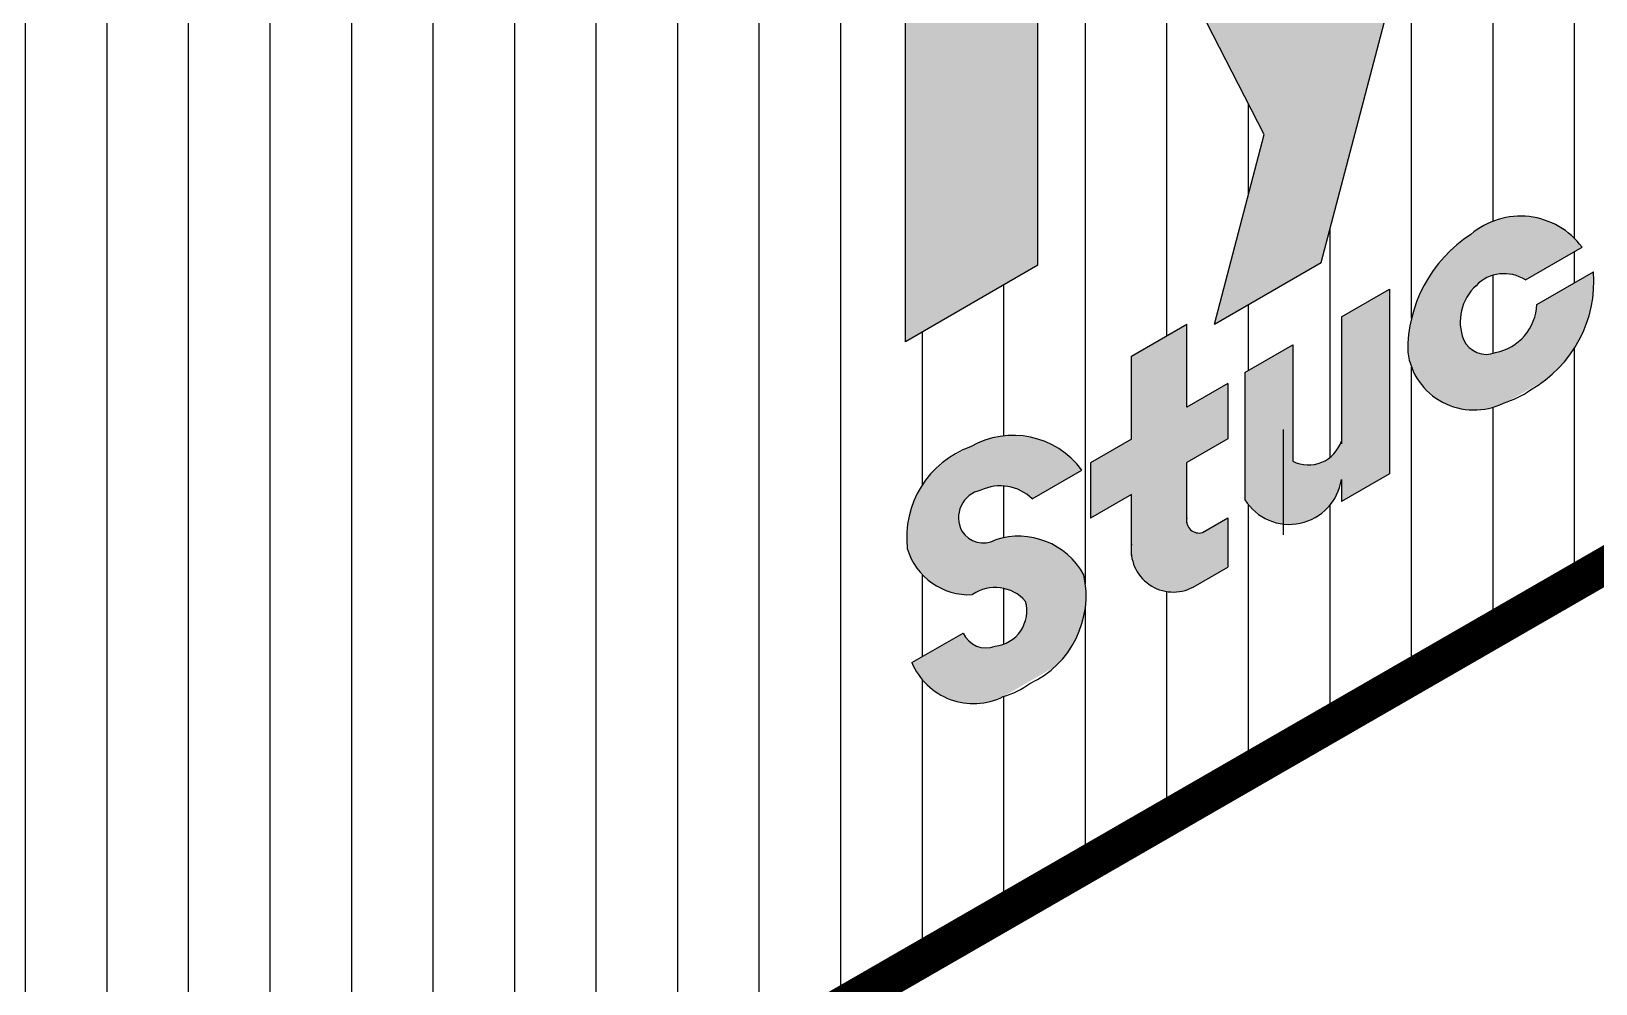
# Model space of a CAD drawing. Extents: x -129 to 51, y 0 to 100.
# Drawn here: x 18.335 to 22.173, y 52.399 to 54.736 of the extents above; entities that cross this region are included whole.
import ezdxf

# ---------------------------------------------------------------- set-up
doc = ezdxf.new("R2010")
doc.units = 0
doc.header["$LTSCALE"] = 1.5
doc.header["$MEASUREMENT"] = 0
doc.linetypes.add('DASHED', pattern=[0.75, 0.5, -0.25])
for name, color, linetype in [('DUPONTLOGO', 242, 'CONTINUOUS'), ('STRUCTURE', 252, 'CONTINUOUS'), ('TYVEK', 160, 'DASHED')]:
    doc.layers.add(name, color=color, linetype=linetype)

msp = doc.modelspace()

# ---------------------------------------------------------------- hatches: boundary and pattern name
at = {"layer": 'DUPONTLOGO'}
for points in [[(21.88678037923726, 55.64242879950723), (21.62452085281811, 55.49101319133147), (21.47457834094881, 54.92045796908911), (21.2830145018719, 55.29384440768281), (21.02075497545284, 55.14242879950721), (21.35943011004769, 54.48230054693125), (21.237261326399, 54.01742879950731), (21.49952085281812, 54.16884440768288)], [(20.47948909808756, 54.97426636680464), (20.47948909808756, 53.97426636680467), (20.80424862450671, 54.16176636680467), (20.80424862450682, 55.16176636680467), (21.12900815092596, 55.34926636680468), (21.12900815092596, 55.59926636680468), (20.15472957166842, 55.03676636680468), (20.15472957166842, 54.78676636680468)], [(22.00013638082604, 54.12573539287458), (22.13930128803567, 54.20608228951379, 0.4351274600614082), (21.86655989063004, 54.2373586528541, 0.2576403943727183), (21.71152453941929, 53.9485725982898, 0.5131396402506846), (21.94669944001484, 53.82375937288511, 0.01050506829098769), (21.95568739916806, 53.82667285173004), (22.05075554667242, 53.88156047228303, 0.2510258907919918), (22.16742566361877, 54.14603914685505), (22.02835676246023, 54.06574767933526, -0.3480232729081373), (21.92701976519808, 53.94740072685134, -0.3993521555086357), (21.84853975073585, 53.97963350777022, -0.3084390351191073), (21.8791386924779, 54.11169754836865, -0.3602356893464677)], [(21.66660373205838, 54.10322807429164), (21.54890464430121, 54.03527447429166), (21.54890464430121, 53.73056932277846, -0.4598255834214006), (21.42973311152764, 53.68098745256633), (21.42973311152764, 53.96647075776508), (21.31203402377042, 53.89851715776509), (21.31203402377044, 53.58658930769602, 0.6959710472286621), (21.54890464430121, 53.63607918800579), (21.54890464430122, 53.58225047429175), (21.66660373205841, 53.65020407429172)], [(21.16978571696873, 53.67789259751515), (21.27059074979626, 53.73609241035378), (21.27059074979626, 53.87199961035379), (21.16978571696874, 53.81379979751515), (21.16978571696874, 54.01724988041456), (21.03387851696874, 53.93878382190977), (21.03387851696875, 53.73533373901036), (20.93307348414123, 53.67713392617174), (20.93307348414123, 53.54122672617173), (21.03387851696874, 53.59942653901036), (21.03387851696875, 53.45001194545085, 0.5225497163138259), (21.18555907614769, 53.3724728127093), (21.27059074979626, 53.42156587237989), (21.27059074979626, 53.54197682066393), (21.22143913355977, 53.5135991217987, -0.7382139696135163), (21.16978571696876, 53.54190263773825)]]:
    msp.add_hatch(color=182, dxfattribs=at).paths.add_polyline_path(points)
h = msp.add_hatch(color=182, dxfattribs=at)
h.paths.add_polyline_path([(20.7905277151803, 53.58919894474435), (20.91193505246928, 53.65929350360977, 0.3833598428823599), (20.63899285205736, 53.71635189672718, 0.006267936530740595), (20.63343230384873, 53.71426790248759), (20.57111777141544, 53.67829059041281, 0.2576051533683898), (20.48400276444248, 53.46664142577774, 0.2549531592135616), (20.59129067964756, 53.35993742441096), (20.8134083821872, 53.488177139764, 0.1582498796631523), (20.70042307240097, 53.48810059836453, -0.3895611696277511), (20.61779383652286, 53.50963894565564, -0.4995739648540094), (20.66450011171005, 53.61015971601942, -0.3054239474705804)])
h.paths.add_polyline_path([(20.69945272662557, 53.2273124447828, -0.3993521555088841), (20.62097271216329, 53.25954522570169), (20.49528075842802, 53.18697694237764, 0.430790463786374), (20.71824400415367, 53.10323396048908), (20.84652254112846, 53.17729560834272, 0.265575237187334), (20.91718611582161, 53.40258303284928, 0.1904806476944564), (20.8134083821872, 53.48817713976399), (20.59129067964756, 53.35993742441096, 0.08450102541924148), (20.64397454168458, 53.35386271455714, -0.3831592690512692), (20.77407263915394, 53.33731802898527, -0.4628738758274196)])
at = {"layer": 'STRUCTURE'}
h = msp.add_hatch(dxfattribs=at)
h.set_pattern_fill('AR-SAND', color=256, scale=0.25, style=0)
h.set_pattern_definition([(37.50000000000001, (42.1475380656392, 3.360580708223253), (-0.01574833952740204, 0.4817059422532897), [0, -0.38, 0, -0.425, 0, -0.40625]), (7.499999999999999, (42.1475380656392, 3.360580708223253), (0.4424441763169318, 0.7055365163074351), [0, -0.205, 0, -0.3425, 0, -0.13125]), (327.5, (41.84003806563919, 3.360580708223253), (0.7785354654378738, 0.001414763384241124), [0, -0.125, 0, -0.45, 0, -0.5875]), (317.5, (41.84003806563919, 3.360580708223253), (0.7515316511430733, 0.2194188912335623), [0, -0.0625, 0, -0.295, 0, -0.3375])])
h.paths.add_polyline_path([(26.14097534454596, 60.82130520322249), (25.93346458902232, 60.93243892033657), (18.03342502005539, 56.37134894858404), (18.23342502005541, 56.2558788947461)])
h.paths.add_polyline_path([(18.24513628459767, 56.24911739301007), (18.0334250200554, 56.37134894858403, 0.02202440919495274), (16.84693383929339, 54.87330372245079, 0.06029966926027795), (16.34971062569689, 53.98046696718202, 0.04506024657636597), (16.00721538347437, 52.86384404979011, 0.02073115222964359), (15.75801951966604, 51.37737546503193, -0.04479910819463411), (15.56959161803926, 50.51110643926955, -0.02091384948871538), (15.37997222354544, 49.98436061346246, -0.05565526587535707), (15.07651613285285, 49.42697873939607, -0.01612494577826618), (14.47202679047921, 48.61846836033071, -0.03370422444087551), (13.98638800213907, 48.08834372586792), (12.92698837822125, 47.07783496825171), (13.12698837822118, 46.96236491441385), (13.12698837822118, 46.93693315967219), (14.15203901143912, 47.91467811868597, 0.03370422444086479), (14.65950923055978, 48.46863400291748, 0.01612494577826873), (15.27326553964739, 49.28953904016035, 0.05565526587535749), (15.60219034063852, 49.89370131479096, 0.02091384948871565), (15.79860704392435, 50.43932946032309, 0.04479910819463601), (15.99615765710624, 51.34753878464493, -0.02073115222964427), (16.24206443964656, 52.81438779826377, -0.04506024657635373), (16.57190044837503, 53.8897383460184, -0.06032015627787331), (17.0412535558954, 54.73244932425321, -0.02256722528568807)])
h.paths.add_polyline_path([(13.12698837822119, 46.96236491441384), (12.92698837822125, 47.07783496825172), (12.92516137111753, 43.88994149308294), (13.12698837822119, 44.00646636996397)])
h.paths.add_polyline_path([(13.12698837822119, 44.00646636996399), (12.92516137111753, 43.88994149308296), (12.92382686684543, 41.56140240146918), (13.12698837822118, 41.67869775475095)])
h.paths.add_polyline_path([(13.12698837822119, 41.67869775475095), (12.92382686684542, 41.56140240146918), (12.92332144960228, 40.67951402324987), (13.12698837822119, 40.56192686718671)])
at = {"layer": 'TYVEK', "linetype": 'CONTINUOUS'}
h = msp.add_hatch(dxfattribs=at)
h.set_pattern_fill('_USER', color=23, scale=0.2, angle=90, style=0, pattern_type=0)
h.set_pattern_definition([(90, (46.92086073828949, 4.450215177516299), (-0.2, 1.224646799147353e-17), [])])
h.paths.add_polyline_path([(26.15268660908933, 55.7060973021497), (26.15268660908932, 59.93418874641839), (18.84865655728817, 55.72398571385559, 0.1848847346174889), (16.8928961964907, 51.95124372632974, -0.2090498273154992), (14.47554690615618, 47.09241318097661), (14.47554690615615, 42.19517480364613), (16.72992745729011, 43.49674202169917), (16.72992745729011, 42.86245739932899), (16.74970353697597, 42.87385676516881), (16.74970353697597, 43.40808180783795), (16.74970353697597, 46.74369590994041, 0.1873724276781026), (18.47762694137795, 49.51916773356331, -0.1847270097084923), (19.77953145922442, 52.03247096865214)])
h.paths.add_polyline_path([(20.4952807584281, 53.1869769423777), (20.62097271216329, 53.25954522570169, 0.3993521555093776), (20.69945272662566, 53.22731244478283, 0.4628738758270946), (20.77407263915395, 53.3373180289853, 0.3831592690513251), (20.64397454168456, 53.35386271455713, -0.3469283405920024), (20.48400276444248, 53.46664142577772, -0.3477098040752655), (20.63899285205736, 53.71635189672717, -0.3833598428823601), (20.91193505246928, 53.65929350360977), (20.79052771517863, 53.58919894474339, 0.3060042769293316), (20.66427940375388, 53.61005873448379, -0.0005307271542823453), (20.66450011171002, 53.6101597160194, 0.4995739648528311), (20.61779383652276, 53.50963894565584, 0.3169971070557916), (20.68521986603657, 53.4823960314637, -0.3848399220599851), (20.91718611582163, 53.40258303284924, -0.35133031343654), (20.78491708633429, 53.13594585698393, -0.08200931940644268), (20.71913240144231, 53.10367109081655, -0.4325825023770511)], flags=16)
h.paths.add_polyline_path([(20.47948909808756, 53.97426636680467), (20.47948909808756, 54.97426636680462), (20.15472957166842, 54.78676636680468), (20.15472957166842, 55.03676636680468), (21.12900815092596, 55.59926636680468), (21.12900815092596, 55.34926636680468), (20.80424862450681, 55.16176636680467), (20.80424862450671, 54.16176636680466)], flags=16)
edge = h.paths.add_edge_path(flags=16)
edge.add_line((20.15472951563531, 55.41176633559709), (20.13996397161824, 55.43931250900042))
edge.add_spline(control_points=[(20.13996397161822, 55.4393125090004), (20.01724962081585, 55.37352952950472), (19.89463649284858, 55.30725475255592), (19.72524011793877, 55.21996372361433), (19.67229156709595, 55.19439608473576), (19.61348056170457, 55.17340463546888)], knot_values=[0.2810519083259738, 0.2810519083259738, 0.2810519083259738, 0.2810519083259738, 0.4864092395876133, 0.4864092395876133, 0.5821236414411977, 0.5821236414411977, 0.5821236414411977, 0.5821236414411977], degree=3, periodic=0)
edge.add_line((19.61348056170456, 55.17340463546889), (19.62398449516567, 55.14397613550928))
edge.add_spline(control_points=[(19.62398449516567, 55.14397613550928), (19.69805929772554, 55.17042009152081), (19.86465019534328, 55.25627544789477), (20.04455809379763, 55.35271127454403), (20.15472957166844, 55.41176636680469)], knot_values=[0.5621201664027334, 0.5621201664027334, 0.5621201664027334, 0.5621201664027334, 0.7955184229569585, 1.164247282882411, 1.164247282882411, 1.164247282882411, 1.164247282882411], degree=3, periodic=0)
h.paths.add_polyline_path([(20.93307348414123, 53.54122672617171), (20.93307348414123, 53.67713392617172), (21.03387851696875, 53.73533373901037), (21.03387851696874, 53.93878382190978), (21.16978571696874, 54.01724988041456), (21.16978571696874, 53.81379979751515), (21.27059074979626, 53.8719996103538), (21.27059074979626, 53.73609241035378), (21.16978571696876, 53.67789259751516), (21.16978571696876, 53.5295188812653, 0.4361565547310169), (21.20839074132001, 53.50606562902658), (21.27059074979626, 53.54197682066394), (21.27059074979626, 53.42156587237989), (21.19150950731969, 53.37590829574824, -0.6348811617642993), (21.03387851696875, 53.47797754686103), (21.03387851696874, 53.59942653901037)], flags=16)
h.paths.add_polyline_path([(19.31097957166841, 55.15610909091571), (19.31097957166841, 55.58674409253119), (19.45252635977144, 55.70685219000697, -0.6390099729073766), (19.52972957166875, 55.67111054499565), (19.5297295716683, 55.22225052276492, -0.382352585509716), (19.48800004601671, 55.17565878831851)], flags=16)
edge = h.paths.add_edge_path(flags=16)
edge.add_spline(control_points=[(21.18313473866252, 56.44301636680471), (21.19606193711241, 56.39551171604317), (21.22647120665934, 56.28376424536428), (21.13170610635152, 56.12778536764753), (20.99025425506663, 55.97239964589384), (20.78479885592392, 55.78153433393908), (20.48801251417265, 55.59735413193457), (20.26520182798852, 55.47328256383912), (20.15472957166844, 55.41176636680469)], knot_values=[0, 0, 0, 0, 0.1428134558087371, 0.3359469485555722, 0.5033941970596363, 0.7833770798791058, 1.169237400013751, 1.548687782587648, 1.548687782587648, 1.548687782587648, 1.548687782587648], degree=3, periodic=0)
edge.add_line((20.15472957166842, 55.41176636680468), (20.13996402765187, 55.43931254010828))
edge.add_spline(control_points=[(20.13996397161804, 55.43931250900039), (20.35417684773561, 55.55858615004926), (20.57260661198975, 55.67269575248081), (20.85180774303849, 55.88554227160704), (20.93340146006445, 55.96133082749778), (21.0551286396279, 56.08960962287577), (21.1013323912353, 56.14248074761172), (21.16454824158959, 56.24876011159699), (21.17894506769058, 56.29442616580791), (21.16976703171727, 56.37137502568829), (21.16275719647252, 56.39870797079035), (21.15503751565171, 56.42723715615462)], knot_values=[0.0002505584379334802, 0.0002505584379334802, 0.0002505584379334802, 0.0002505584379334802, 0.3681301305683303, 0.3681301305683303, 0.5353339496185356, 0.5353339496185356, 0.6400473331687101, 0.6400473331687101, 0.7273425474151587, 0.7273425474151587, 0.7705355621334626, 0.7705355621334626, 0.7705355621334626, 0.7705355621334626], degree=3, periodic=0)
edge.add_spline(control_points=[(21.15503751565171, 56.42723715615469), (21.13563333667221, 56.44764838097851), (21.11751649891708, 56.46569641089818), (21.03580167785808, 56.51580244113505), (20.93216851187686, 56.50993607508007), (20.75222163878148, 56.49590964631732), (20.6667024853537, 56.47847889388898), (20.4344772581158, 56.3993068624261), (20.29894343346719, 56.31949372917983), (20.1625316697387, 56.23829710203511)], knot_values=[0, 0, 0, 0, 0.04202121453356389, 0.04202121453356389, 0.1801113886157754, 0.1801113886157754, 0.3182015626979868, 0.3182015626979868, 0.5560477353908875, 0.5560477353908875, 0.5560477353908875, 0.5560477353908875], degree=3, periodic=0)
edge.add_spline(control_points=[(19.15757808063003, 55.25795442197224), (19.15771029139091, 55.33584026878042), (19.1594132124082, 55.40717117840082), (19.21309063705771, 55.5294769311438), (19.26234096311895, 55.58564281023571), (19.40446965374517, 55.71622899498848), (19.49783502649384, 55.78811177030466), (19.67454666604358, 55.92291314776228), (19.76345915109091, 55.98590404600638), (19.95620081170323, 56.11225179704718), (20.05937946295166, 56.17528457360184), (20.1625316697387, 56.23829710203511)], knot_values=[0.001204580648238207, 0.001204580648238207, 0.001204580648238207, 0.001204580648238207, 0.1148556554967574, 0.1148556554967574, 0.2297113109935148, 0.2297113109935148, 0.3984913275604529, 0.3984913275604529, 0.5672713441273911, 0.5672713441273911, 0.7479263056417517, 0.7479263056417517, 0.7479263056417517, 0.7479263056417517], degree=3, periodic=0)
edge.add_spline(control_points=[(20.1625316697387, 56.23829710203511), (20.29894343346719, 56.31949372917983), (20.4344772581158, 56.3993068624261), (20.6667024853537, 56.47847889388898), (20.75222163878148, 56.49590964631732), (20.93216851187686, 56.50993607508007), (21.03580167785808, 56.51580244113505), (21.11751649891708, 56.46569641089818), (21.13563333667221, 56.44764838097851), (21.15503751565171, 56.42723715615469)], knot_values=[0, 0, 0, 0, 0.2378461726929006, 0.2378461726929006, 0.3759363467751121, 0.3759363467751121, 0.5140265208573236, 0.5140265208573236, 0.5560477353908875, 0.5560477353908875, 0.5560477353908875, 0.5560477353908875], degree=3, periodic=0)
edge.add_line((21.15503751565177, 56.42723715615461), (21.18313473866251, 56.44301636680471))
h.paths.add_polyline_path([(19.34222957166842, 55.19100025439572), (19.34222957166829, 55.57227673580915), (19.47274516770298, 55.68302442666609, -0.6390099729074254), (19.49847957166875, 55.67111054499565), (19.49847957166816, 55.20825611268233)], flags=0)
h.paths.add_polyline_path([(21.31203402377044, 53.58658930769602), (21.31203402377044, 53.89851715776512), (21.42973311152764, 53.96647075776509), (21.42973311152764, 53.68098745256631, 0.4598255834214107), (21.54890464430121, 53.73056932277846), (21.54890464430121, 54.03527447429167), (21.66660373205841, 54.10322807429163), (21.66660373205841, 53.6502040742917), (21.54890464430121, 53.58225047429177), (21.54890464430121, 53.63607918800506, -0.6959710472274225)], flags=16)
h.paths.add_polyline_path([(21.237261326399, 54.01742879950729), (21.35943011004769, 54.48230054693124), (21.02075497545283, 55.14242879950721), (21.28301450187193, 55.29384440768275), (21.47457834094881, 54.92045796908911), (21.62452085281814, 55.49101319133161), (21.88678037923727, 55.64242879950721), (21.49952085281813, 54.16884440768289)], flags=16)
h.paths.add_polyline_path([(19.9359795716683, 55.36535518759526), (19.93597957191159, 56.06107363992032), (20.08312683389452, 56.1524453458165, -0.5880955590562668), (20.15472957163215, 56.11262318348217), (20.15472957145798, 55.7069636505351, -0.2758007751185078), (20.13009503699457, 55.66570074569245), (19.9672295717663, 55.5779172079471), (19.96722957167615, 55.38219875569848)], flags=16)
h.paths.add_polyline_path([(19.96722957178256, 55.6134174655088), (19.96722957198027, 56.04369382165387), (20.09961199238624, 56.12589723760705, -0.5880955590574741), (20.12347957163215, 56.11262318349562), (20.12347957145386, 55.69763530582629)], flags=0)
h.paths.add_polyline_path([(20.21722957166853, 55.59797746915996), (20.21722957166831, 56.20672856349537, -0.273399769299196), (20.24149649519806, 56.24779120470753), (20.36649649519811, 56.31661311862633, -0.5705986825334423), (20.43597957166831, 56.27555047741419), (20.43597957166842, 55.66831597565983, -0.2709125763483397), (20.41209202337777, 55.62746450458582), (20.28709202337789, 55.55712599808597, -0.5736723652120748)], flags=16)
h.paths.add_polyline_path([(21.7115245394193, 53.94857259828983, -0.2576403943727196), (21.86655989063007, 54.23735865285411, -0.4351274600592392), (22.1393012880347, 54.20608228951323), (22.0001363808266, 54.1257353928749, 0.3602356893497272), (21.87913869247768, 54.11169754836844, 0.3084390351175563), (21.84853975073571, 53.97963350777056, 0.3993521555109383), (21.92701976519821, 53.94740072685139, 0.3480232729077745), (22.02835676246023, 54.06574767933526), (22.16742566361996, 54.14603914685573, -0.2914129419644483), (22.01248412490679, 53.85603413905245, -0.08200931940632017), (21.9466994400149, 53.82375937288513, -0.5131396402509151)], flags=16)
h.paths.add_polyline_path([(20.24847957166842, 55.59797746916), (20.24847957166853, 56.21596252090686), (20.38156854617828, 56.28923802448496, -0.5705986825352611), (20.40472957166842, 56.27555047741428), (20.40472957166842, 55.65917939055713), (20.27176705557154, 55.58436031213533, -0.5736723652121564)], flags=0)
h.paths.add_polyline_path([(20.49847957166842, 55.67798204360567), (20.49847957166842, 56.38368064090808), (20.52972957166853, 56.39372419705913), (20.68597957166865, 55.93119131047989), (20.68597957166865, 56.44394197781424), (20.71722957166842, 56.45398553396519), (20.71722957166842, 55.82262198020582), (20.68597957166842, 55.8019591321201), (20.52972957166865, 56.2867270561095), (20.52972957166819, 55.69864489169125)], flags=16)
h.paths.add_polyline_path([(22.17722920202143, 54.20788106619155, -0.2576403943726342), (22.33226455323207, 54.4966671207558, -0.4351274600595104), (22.60500595063683, 54.465390757415), (22.46584104342872, 54.38504386077668, 0.3602356893497001), (22.34484335507982, 54.37100601627021, 0.3084390351175563), (22.31424441333785, 54.23894197567233, 0.3993521555109131), (22.39272442780034, 54.20670919475316, 0.3480232729078032), (22.49406142506237, 54.32505614723704), (22.64703797664994, 54.41337720047582, -0.1028428954582379), (22.62481601122314, 54.47627200376598, -0.2576403943726852), (22.77985136243388, 54.76505805833023, -0.5350210848522193), (23.08016920103828, 54.68003793091142, -0.2970257038306214), (22.92577559671052, 54.38373354452852, -0.08200931940615812), (22.85999091181876, 54.35145877836128, -0.3897296338737826), (22.64703797664994, 54.41337720047581), (22.63313032622091, 54.40534761475682, -0.2914129419632285), (22.47818878750892, 54.11534260695423, -0.08200931940634186), (22.41240410261701, 54.0830678407869, -0.5131396402507649)], flags=16)
h.paths.add_polyline_path([(20.87482095443168, 55.95963966191712), (20.87482095443167, 56.43748403343589), (20.77972957166842, 56.43339854182299), (20.77972957166842, 56.46467737059014), (20.99847957166842, 56.47407571210496), (20.99847957166831, 56.44279688333778), (20.90607095443167, 56.43882665365228), (20.90607095443168, 55.98890462861723)], flags=16)
edge = h.paths.add_edge_path(flags=16)
edge.add_ellipse((21.36959525012854, 56.1102298239698), major_axis=(0.1041545791609654, 0.09263469999515575), ratio=0.9031737347499474, start_angle=1.9326762412674725e-11, end_angle=213.8665434005842, ccw=False)
edge.add_ellipse((21.36959525012854, 56.1102298239698), major_axis=(0.1041545791609654, 0.09263469999515575), ratio=0.9031737347499474, start_angle=213.8665434005842, end_angle=360.0000000000193, ccw=False)
h.paths.add_polyline_path([(22.21153990565641, 54.97426636680468), (21.94090696697377, 55.67367879950724), (22.20316649339292, 55.82509440768277), (22.37391966886603, 55.38380705208371), (22.54467284433904, 56.0222631913316), (22.8069323707582, 56.17367879950724), (22.53629943207556, 55.1617663668047)], flags=16)
edge = h.paths.add_edge_path(flags=16)
edge.add_spline(control_points=[(21.32973507719008, 56.1853317532707), (21.36205701574683, 56.20725130049728), (21.41592878780341, 56.24378515039929), (21.42873609529777, 56.12461968115682), (21.36963399914622, 56.09832049348567), (21.32973507719008, 56.08056631377416)], knot_values=[0, 0, 0, 0, 0.2131037953859143, 0.3551853509425856, 0.6503918016511808, 0.6503918016511808, 0.6503918016511808, 0.6503918016511808], degree=3, periodic=0)
edge.add_line((21.32973507719008, 56.08056631377417), (21.32973507719008, 56.18533175327068))
h.paths.add_polyline_path([(22.76183122253954, 54.50733291324671, -0.02640882966209148), (22.75786110228588, 54.51939889865678, 0.05170444221436347)], flags=0)
h.paths.add_polyline_path([(21.29784431918457, 56.71633705823967, -0.3458248453514607), (21.48175630648505, 57.01487516024352, -0.546252201092799), (21.65496138724194, 56.91487516024351, -0.3537160203436518), (21.48175630648505, 56.61487516024351, -0.5560120530374328)], flags=16)
h.paths.add_polyline_path([(23.14627880209708, 54.51061105341829), (23.09723751553157, 55.13618087429153), (23.23314471553158, 55.21464693279644), (23.25220798107857, 54.72870141042793), (23.32131009104599, 55.26554923608287), (23.4390091788032, 55.33350283608291), (23.50811128877063, 54.87644725401042), (23.52717455431764, 55.38440513936938), (23.66308175431764, 55.46287119787421), (23.61404046775211, 54.78067337700075), (23.4473000934294, 54.68440577700073), (23.38015963492459, 54.99409890789779), (23.3130191764198, 54.60687865341825)], flags=16)
h.paths.add_polyline_path([(21.42881374953741, 56.79715790695775, -0.3458248453514607), (21.47479174636253, 56.8717924324587, -0.546252201092737), (21.51809301655176, 56.84679243245871, -0.3537160203436518), (21.47479174636253, 56.77179243245871, -0.5560120530374328)], flags=0)
edge = h.paths.add_edge_path(flags=16)
edge.add_spline(control_points=[(23.57868367557109, 56.04537782310673), (23.5726727730946, 55.96589528042229), (23.55643836437956, 55.75122666972769), (23.29061323105429, 55.5248087724968), (22.93419102320371, 55.51585755442912), (22.86812496679834, 55.6670066642499), (22.84652789517601, 55.71641748620695)], knot_values=[0, 0, 0, 0, 0.2331751422885797, 0.629765759285432, 0.945062044858626, 1.098190714087259, 1.098190714087259, 1.098190714087259, 1.098190714087259], degree=3, periodic=0)
edge.add_spline(control_points=[(22.8465278951761, 55.71641748620695), (22.83135222079324, 55.80198929302328), (22.80413194792159, 55.9554775580517), (22.86371554771468, 56.20964051961339), (23.06754789235315, 56.36828954071501), (23.28966681552835, 56.40372725222866), (23.53906999099936, 56.38869351521421), (23.56482701067606, 56.22642462980997), (23.57868367557128, 56.13912782310681)], knot_values=[0, 0, 0, 0, 0.2591187214942894, 0.4647755432335254, 0.7517583366371673, 0.9596592354267633, 1.159852938350307, 1.392956665632407, 1.392956665632407, 1.392956665632407, 1.392956665632407], degree=3, periodic=0)
edge.add_line((23.57868367557128, 56.13912782310683), (23.06105903159186, 55.84027709556609))
edge.add_arc((23.18306721278424, 55.87222420012321), 0.1261214246964334, 194.6731326845612, 367.7023353972596)
edge.add_line((23.30805073688838, 55.88912782310673), (23.57868367557109, 56.04537782310676))
h.paths.add_polyline_path([(23.68955701489904, 54.82427287582426), (23.68955701489904, 55.27729687582431), (23.82546421489905, 55.35576293432917), (23.82546421489905, 55.32494602438525, -0.3188248953897594), (24.03182830666801, 55.41350377098554), (23.99365485453922, 55.27102195531307, 0.4035437565147514), (23.82546421489905, 55.16078556203671), (23.82546421489905, 54.90273893432909)], flags=16)
edge = h.paths.add_edge_path(flags=0)
edge.add_spline(control_points=[(23.01605055121787, 56.00179143730617), (23.00159553129158, 56.01557538694644), (23.00159553129158, 56.03587155077305), (23.00285581648311, 56.09921378484938), (23.02569497120727, 56.14123642291845), (23.08604808543329, 56.19635717176618), (23.1703343943898, 56.23691737185867), (23.27335262408011, 56.25147707515183), (23.34502141242735, 56.2422497014951), (23.34723271787022, 56.19011681580498)], knot_values=[0.1693351350576057, 0.1693351350576057, 0.1693351350576057, 0.1693351350576057, 0.2360340609454792, 0.2360340609454792, 0.3507194281854419, 0.3507194281854419, 0.4654047954254047, 0.4654047954254047, 0.5437012250705168, 0.5437012250705168, 0.5437012250705168, 0.5437012250705168], degree=3, periodic=0)
edge.add_line((23.34723271787022, 56.19011681580499), (23.01605055121788, 56.00179143730617))
h.paths.add_polyline_path([(23.68970459906938, 55.82768515045267), (23.68970459906972, 57.08066240864651), (23.96033753775236, 57.23691240864652), (23.96033753775214, 56.41176636680366), (24.2850970641714, 57.02709758315429), (24.55573000285404, 57.18334758315428), (24.23097047643478, 56.56801636680359), (24.55573000285403, 56.32768515045267), (24.2850970641714, 56.17143515045268), (23.96033753775214, 56.41176636680364), (23.96033753775202, 55.98393515045268)], flags=16)
h.paths.add_polyline_path([(24.09853052069641, 55.32717411116359, -0.1092296168432812), (24.29688835349381, 55.45805578764922, 0.1905419740584557), (24.28695042756112, 55.50857140698931, 0.3531868843686313), (24.23418680484084, 55.51028552554521, 0.2690001157083129), (24.17732151016534, 55.44527712201987), (24.06098806154301, 55.37811197414201, -0.1102468081658687), (24.10381648844549, 55.5120466766606, -0.2386701257829997), (24.28527604903944, 55.60008008162052, -0.4337921550034186), (24.41458744125105, 55.45922514748123), (24.41458744125105, 55.24286938764918), (24.29688835349383, 55.17491578764919), (24.29688835349383, 55.20456975567059, -0.405813401011659), (24.11622078017517, 55.13846342519806, -0.4824874664260875)], flags=16)
h.paths.add_polyline_path([(24.17601667189355, 55.26942080153468, -0.3038765555787585), (24.19520321489529, 55.31458596774866, -0.1081086455132014), (24.29059539972607, 55.36755593149979, -0.0009435784860130236), (24.29059539972609, 55.28228166328711, -0.2711281288717222), (24.2241932859425, 55.23022292804015, -0.4382804466230776)], flags=0)
h.paths.add_polyline_path([(24.45752613971776, 55.09777605676771), (24.45752613971776, 55.26766005676772), (24.45752613971776, 55.40356725676772), (24.45752613971776, 55.7206840567677), (24.57522522747497, 55.78863765676771), (24.57522522747497, 55.75279562626374, -0.2200211352480761), (24.65983446930086, 55.83748682531161, -0.5384264693979046), (24.89485025537282, 55.70668430576384, -0.212748019111911), (24.77715116762009, 55.45219565266827, -0.08923826883565585), (24.66826704959788, 55.38602311337821, -0.1510529132693055), (24.57522522747497, 55.37440707143582), (24.57522522747497, 55.16572965676782)], flags=16)
h.paths.add_polyline_path([(24.59520677975569, 55.57027523636202, -0.03663702705794727), (24.59525896453298, 55.58904097550597, 0.08779684765062569)], flags=0)
h.paths.add_polyline_path([(24.75474261714665, 55.64783629581229, 0.0470060620695993), (24.75447242080319, 55.65800795153515, -0.02025577544846083)], flags=0)
edge = h.paths.add_edge_path(flags=16)
edge.add_ellipse((24.97584404129859, 55.28218199533848), major_axis=(0.1041545791609349, 0.09263469999518924), ratio=0.9031737347499496, start_angle=0, end_angle=213.8665434005655, ccw=False)
edge.add_ellipse((24.97584404129859, 55.28218199533848), major_axis=(0.1041545791609349, 0.09263469999518924), ratio=0.9031737347499496, start_angle=213.8665434005656, end_angle=360, ccw=False)
edge = h.paths.add_edge_path(flags=16)
edge.add_spline(control_points=[(24.93598386836013, 55.35728392463938), (24.96830580691688, 55.37920347186598), (25.02217757897347, 55.41573732176799), (25.03498488646783, 55.29657185252549), (24.97588279031628, 55.27027266485435), (24.93598386836013, 55.25251848514284)], knot_values=[0, 0, 0, 0, 0.08524151815436572, 0.1420741403770343, 0.2601567206604724, 0.2601567206604724, 0.2601567206604724, 0.2601567206604724], degree=3, periodic=0)
edge.add_line((24.93598386836014, 55.25251848514284), (24.93598386836013, 55.35728392463938))
h.paths.add_polyline_path([(15.09556986000046, 44.59770196807783, -0.3537160203436517), (14.92236477924357, 44.29770196807782, -0.556012053037433), (14.73845279194308, 44.39916386607398, -0.3458248453514607), (14.92236477924357, 44.69770196807782, -0.546252201092799)], flags=16)
h.paths.add_polyline_path([(14.95870148931026, 44.52961924029302, -0.3537160203436518), (14.91540021912105, 44.45461924029301, -0.5560120530374328), (14.86942222229592, 44.47998471479205, -0.3458248453514607), (14.91540021912105, 44.55461924029301, -0.5462522010927992)], flags=0)
edge = h.paths.add_edge_path(flags=16)
edge.add_ellipse((24.75170563611257, 57.2925629539638), major_axis=(0.1041545791609349, 0.09263469999518924), ratio=0.9031737347499496, start_angle=0, end_angle=213.8665434005655, ccw=False)
edge.add_ellipse((24.75170563611257, 57.2925629539638), major_axis=(0.1041545791609349, 0.09263469999518924), ratio=0.9031737347499496, start_angle=213.8665434005656, end_angle=360, ccw=False)
edge = h.paths.add_edge_path(flags=16)
edge.add_spline(control_points=[(24.71184546317411, 57.36766488326471), (24.74416740173085, 57.3895844304913), (24.79803917378744, 57.42611828039331), (24.8108464812818, 57.30695281115082), (24.75174438513025, 57.28065362347968), (24.71184546317411, 57.26289944376817)], knot_values=[0, 0, 0, 0, 0.08524151815436572, 0.1420741403770343, 0.260156720660477, 0.260156720660477, 0.260156720660477, 0.260156720660477], degree=3, periodic=0)
edge.add_line((24.71184546317411, 57.26289944376816), (24.7118454631741, 57.36766488326471))

# ---------------------------------------------------------------- linework, layer by layer
at = {"layer": 'DUPONTLOGO', "color": 182}
for p, q in [((21.49952085281812, 54.1688444076829), (21.88678037923727, 55.64242879950723)), ((20.80424862450671, 54.16176636680467), (20.80424862450682, 55.1617663668046)), ((21.3594301100478, 54.48230054693104), (21.02075497545284, 55.14242879950721)), ((20.47948909808756, 53.97426636680467), (20.47948909808756, 54.97426636680467)), ((21.23726132639898, 54.01742879950721), (21.35943011004768, 54.48230054693122)), ((22.0001363808266, 54.1257353928749), (22.1393012880347, 54.20608228951323)), ((20.80424862450671, 54.16176636680467), (20.47948909808756, 53.97426636680467)), ((21.23726132639887, 54.01742879950722), (21.49952085281824, 54.16884440768295)), ((22.02835676246383, 54.06574767933733), (22.16742566361996, 54.14603914685573)), ((21.54890464430119, 54.03527447429165), (21.66660373205843, 54.10322807429164)), ((21.66660373205841, 54.10322807429164), (21.66660373205841, 53.65020407429163)), ((21.66660373205841, 54.10322807429164), (21.66660373205841, 53.65020407429163)), ((21.54890464430121, 54.03527447429164), (21.54890464430121, 53.72334662422259)), ((21.03387851696875, 53.93878382190977), (21.16978571696874, 54.01724988041456)), ((21.16978571696874, 53.81379979751515), (21.16978571696874, 54.01724988041456)), ((21.31203402377042, 53.8985171577651), (21.42973311152764, 53.96647075776509)), ((21.42973311152764, 53.96647075776507), (21.42973311152764, 53.68098745256631)), ((21.03387851696875, 53.73533373901036), (21.03387851696875, 53.93878382190981)), ((21.31203402377044, 53.89851715776507), (21.31203402377044, 53.58658930769602)), ((21.27059074979626, 53.8719996103538), (21.16978571696874, 53.81379979751515)), ((21.27059074979626, 53.87199961035379), (21.27059074979626, 53.73609241035378)), ((21.03387851696875, 53.73533373901037), (20.93307348414123, 53.67713392617173)), ((21.27059074979626, 53.73609241035378), (21.16978571696874, 53.67789259751515)), ((21.40687469262182, 53.50024944345643), (21.40687469262184, 53.75923775389311)), ((20.79052771517863, 53.58919894474339), (20.91193505246928, 53.65929350360977)), ((20.93307348414123, 53.67713392617173), (20.93307348414123, 53.54122672617172)), ((21.16978571696876, 53.52951888126528), (21.16978571696876, 53.67789259751514)), ((21.66660373205841, 53.65020407429169), (21.54890464430121, 53.58225047429176)), ((21.54890464430121, 53.63607918800506), (21.54890464430121, 53.58225047429163)), ((21.03387851696875, 53.59942653901036), (20.93307348414123, 53.54122672617172)), ((21.03387851696875, 53.45001194545091), (21.03387851696875, 53.59942653901036)), ((21.20839074131999, 53.50606562902657), (21.27059074979626, 53.54197682066393)), ((21.27059074979626, 53.54197682066393), (21.27059074979626, 53.42156587237989)), ((21.18555907614769, 53.3724728127093), (21.27059074979626, 53.42156587237989)), ((20.49528075842802, 53.18697694237764), (20.62097271216329, 53.25954522570169))]:
    msp.add_line(p, q, dxfattribs=at)
for centre, radius, start, end in [((21.98836323432631, 54.09468777503055), 0.1875927341730743, 36.42787382474388, 130.4885972157508), ((22.05066350413831, 53.95251373116473), 0.3391618638924875, 122.8757694327402, 180.6658041083846), ((21.9606980512669, 54.02322355467122), 0.1203311122147795, 132.6712732316579, 201.2384925311234), ((21.94811542853549, 54.04564219489932), 0.09550444931582021, 56.99606474541797, 136.2393852856154), ((21.86229054882485, 54.12267131491784), 0.3060285833868252, 299.3920481145083, 4.379272789398832), ((21.90297146023744, 54.07055199349766), 0.125477310491068, 281.0493610937683, 357.8057050728499), ((21.90473986919563, 54.0048114064339), 0.06158230180832332, 204.1325881229911, 291.2102017748794), ((21.87390894260238, 53.97057305789591), 0.1638679792394075, 187.7156708188158, 296.3722994449842), ((21.88186599488969, 54.03908828869279), 0.2248775613299558, 286.7565379038971, 305.509722877838), ((20.74372300413758, 53.53598799625774), 0.2085654366075409, 36.24276237429118, 120.1420331663476), ((21.46806174127136, 53.75687056199524), 0.08501370568697922, 243.2016164302632, 341.9783429684682), ((20.71933053692666, 53.49353317436664), 0.2368592971460902, 109.8268584416315, 186.5191158444226), ((20.71195728200299, 53.50614436675869), 0.1143301180531384, 46.58921369883059, 114.5249191142773), ((21.42130293801128, 53.6552068517201), 0.1290273729379523, 212.1275671551711, 351.474764219478), ((20.67889583125057, 53.54235958752948), 0.06931157309093963, 101.9873517144121, 208.1694310614548), ((21.19997404541986, 53.53571075950177), 0.03081678975439623, 168.4089162763288, 285.8500373206874), ((20.6708330142076, 53.54384961190674), 0.06311516501458447, 212.8223186662039, 297.9581452212948), ((20.63547657712722, 53.51165463222943), 0.1580205831033289, 196.5502772308719, 273.0827154719224), ((20.75703361770179, 53.31411691064418), 0.1829619562423407, 28.91568002896116, 108.0237722808633), ((21.13668581735025, 53.46399474615593), 0.1037538419880937, 172.2547379656768, 298.102483131716), ((20.68473706508875, 53.3517670524151), 0.2379387002025857, 294.8998160433029, 12.33150098747534), ((20.69981348873484, 53.27316731474563), 0.09813121602437098, 40.82295456537966, 124.6821445994525), ((20.69007791218491, 53.31398284295749), 0.08717594315839773, 276.1734694986752, 15.52621180746126), ((20.67717283062308, 53.28472312436534), 0.06158230180832332, 204.1325881229911, 291.2102017748794), ((20.64634190402983, 53.25048477582735), 0.1638679792394075, 202.8024416010978, 296.3722994449842), ((20.65429895631715, 53.31900000662423), 0.2248775613299558, 286.7565379038971, 305.509722877838)]:
    msp.add_arc(centre, radius, start, end, dxfattribs=at)
at = {"layer": 'TYVEK', "color": 23, "const_width": 0.09}
msp.add_lwpolyline([(18.84865655728817, 55.72398571385559, 0.1848847346174922), (16.8928961964907, 51.95124372632966)], format="xyb", dxfattribs=at)
at = {"layer": 'TYVEK', "const_width": 0.09}
msp.add_lwpolyline([(26.15268660908932, 55.70609730214971), (19.77953145922442, 52.03247096865214, 0.1847270097084867), (18.47762694137796, 49.5191677335634)], format="xyb", dxfattribs=at)

doc.saveas('drawing.dxf')
